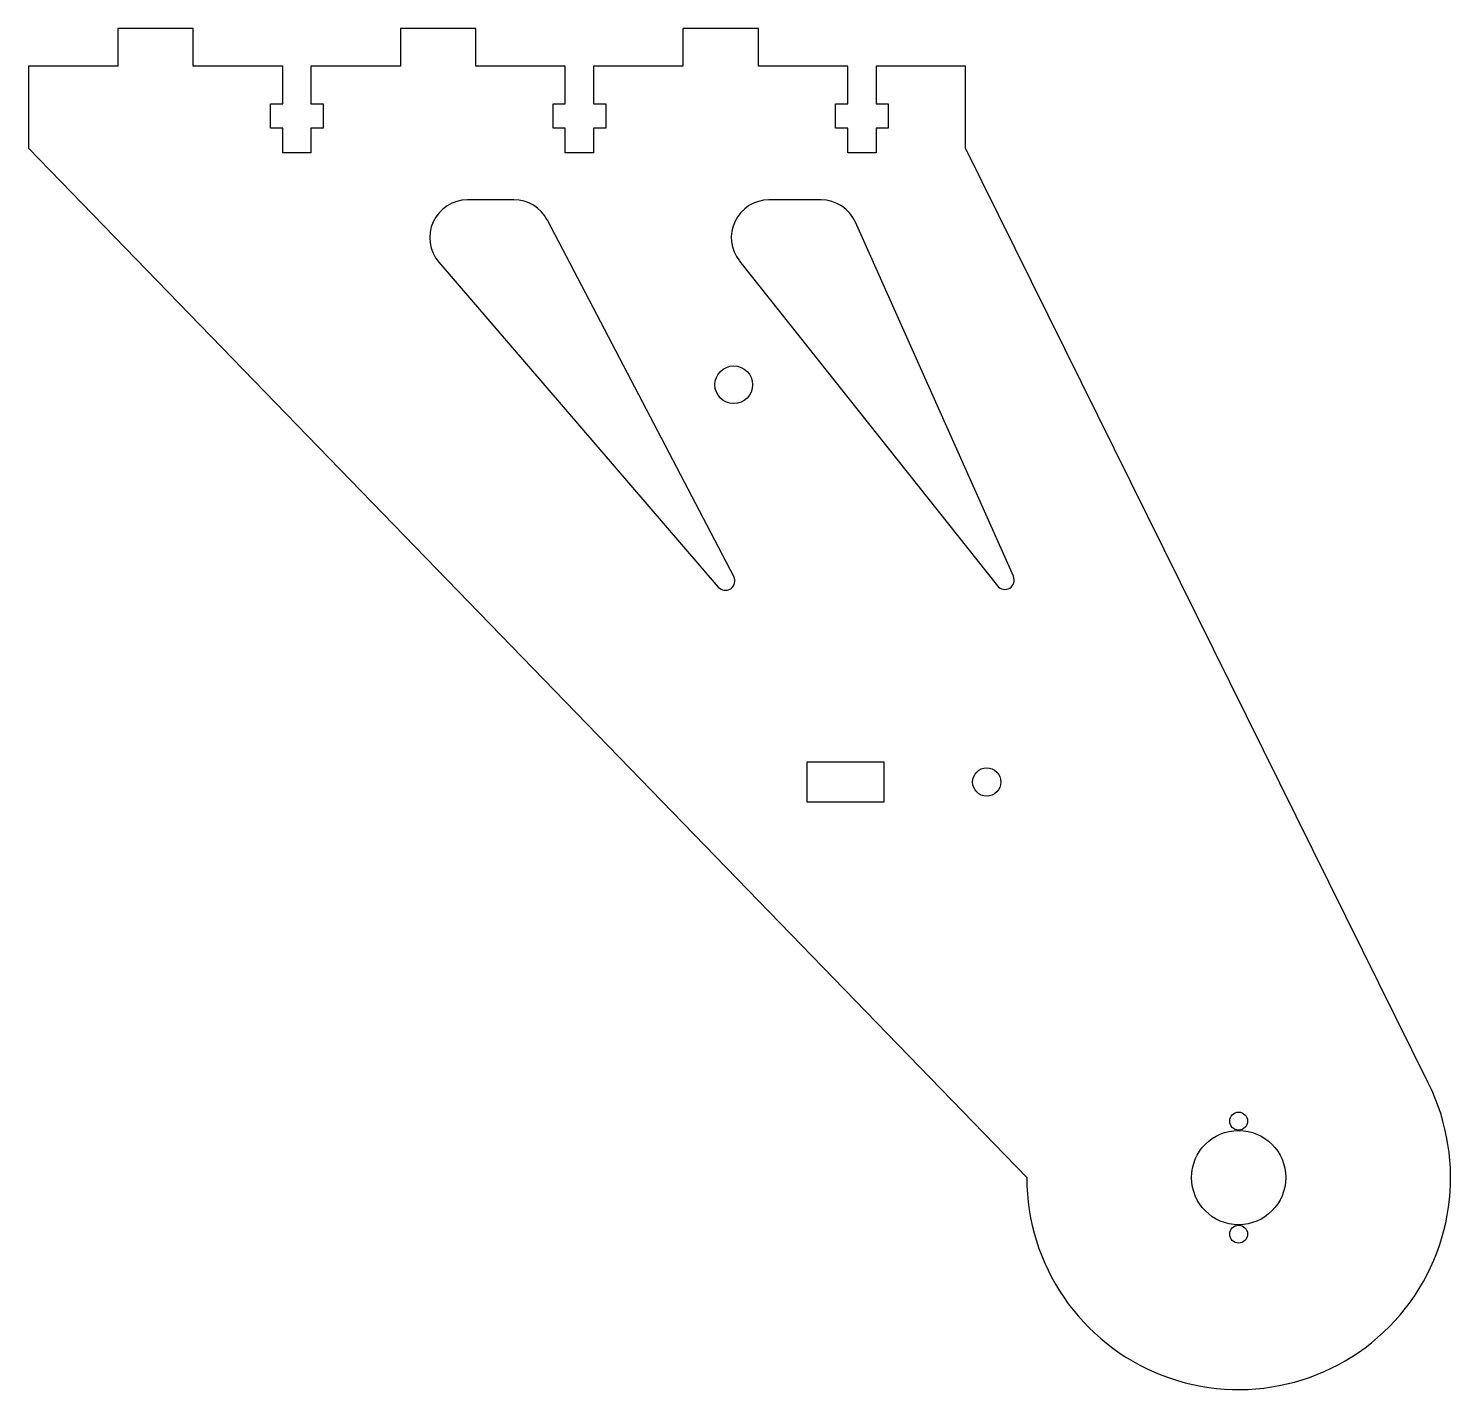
# Model space of a CAD drawing. Header units: millimetres. Extents: x -95 to 56, y -74 to 70.
import ezdxf

# ---------------------------------------------------------------- set-up
doc = ezdxf.new("R2010")
doc.units = ezdxf.units.MM

msp = doc.modelspace()

# ---------------------------------------------------------------- linework, layer by layer
at = {"color": 7, "linetype": 'Continuous', "lineweight": 25}
for p, q in [((-85.65, 70.25), (-85.65, 66.25)), ((-77.65, 70.25), (-85.65, 70.25)), ((-77.65, 66.25), (-77.65, 70.25)), ((-55.65, 70.25), (-55.65, 66.25)), ((-47.65, 70.25), (-55.65, 70.25)), ((-47.65, 66.25), (-47.65, 70.25)), ((-25.65, 70.25), (-25.65, 66.25)), ((-17.65, 70.25), (-25.65, 70.25)), ((-17.65, 66.25), (-17.65, 70.25)), ((-95.15, 66.25), (-95.15, 57.55)), ((-85.65, 66.25), (-95.15, 66.25)), ((-68.15, 66.25), (-77.65, 66.25)), ((-68.15, 62.25), (-68.15, 66.25)), ((-65.15, 66.25), (-65.15, 62.25)), ((-55.65, 66.25), (-65.15, 66.25)), ((-38.15, 66.25), (-47.65, 66.25)), ((-38.15, 62.25), (-38.15, 66.25)), ((-35.15, 66.25), (-35.15, 62.25)), ((-25.65, 66.25), (-35.15, 66.25)), ((-8.15, 66.25), (-17.65, 66.25)), ((-8.15, 62.25), (-8.15, 66.25)), ((-5.15, 66.25), (-5.15, 62.25)), ((4.35, 66.25), (-5.15, 66.25)), ((4.35, 57.55), (4.35, 66.25)), ((-69.45, 62.25), (-68.15, 62.25)), ((-69.45, 59.65), (-69.45, 62.25)), ((-65.15, 62.25), (-63.85, 62.25)), ((-63.85, 62.25), (-63.85, 59.65)), ((-39.45, 62.25), (-38.15, 62.25)), ((-39.45, 59.65), (-39.45, 62.25)), ((-35.15, 62.25), (-33.85, 62.25)), ((-33.85, 62.25), (-33.85, 59.65)), ((-9.45, 62.25), (-8.15, 62.25)), ((-9.45, 59.65), (-9.45, 62.25)), ((-5.15, 62.25), (-3.85, 62.25)), ((-3.85, 62.25), (-3.85, 59.65)), ((-68.15, 59.65), (-69.45, 59.65)), ((-68.15, 57.05), (-68.15, 59.65)), ((-65.15, 59.65), (-65.15, 57.05)), ((-63.85, 59.65), (-65.15, 59.65)), ((-38.15, 59.65), (-39.45, 59.65)), ((-38.15, 57.05), (-38.15, 59.65)), ((-35.15, 59.65), (-35.15, 57.05)), ((-33.85, 59.65), (-35.15, 59.65)), ((-8.15, 59.65), (-9.45, 59.65)), ((-8.15, 57.05), (-8.15, 59.65)), ((-5.15, 59.65), (-5.15, 57.05)), ((-3.85, 59.65), (-5.15, 59.65)), ((-95.15, 57.55), (10.85, -51.75)), ((53.51, -41.77), (4.35, 57.55)), ((-65.15, 57.05), (-68.15, 57.05)), ((-35.15, 57.05), (-38.15, 57.05)), ((-5.15, 57.05), (-8.15, 57.05)), ((-43.6, 52.05), (-48.54, 52.05)), ((-10.99, 52.05), (-16.52, 52.05)), ((-20.26, 12.06), (-40.05, 49.9)), ((9.43, 12.09), (-7.34, 49.68)), ((-51.57, 45.44), (-21.9, 10.95)), ((-19.65, 45.56), (7.73, 11.06)), ((-12.5, -7.65), (-12.5, -11.85)), ((-4.3, -7.65), (-12.5, -7.65)), ((-4.3, -11.85), (-4.3, -7.65)), ((-12.5, -11.85), (-4.3, -11.85))]:
    msp.add_line(p, q, dxfattribs=at)
for centre, radius in [((-20.26, 32.42), 2), ((6.6, -9.75), 1.5), ((33.35, -45.75), 0.95), ((33.35, -51.75), 5), ((33.35, -57.75), 0.95)]:
    msp.add_circle(centre, radius, dxfattribs=at)
for centre, radius, start, end in [((-48.54, 48.05), 4, 90, 220.6988), ((-43.6, 48.05), 4, 27.6167, 90), ((-16.52, 48.05), 4, 90, 218.4405), ((-10.99, 48.05), 4, 24.0425, 90), ((8.52, 11.69), 1, 218.4405, 24.0425), ((-21.14, 11.6), 1, 220.6988, 27.6167), ((33.35, -51.75), 22.5, 180, 26.3364)]:
    msp.add_arc(centre, radius, start, end, dxfattribs=at)

doc.saveas('drawing.dxf')
